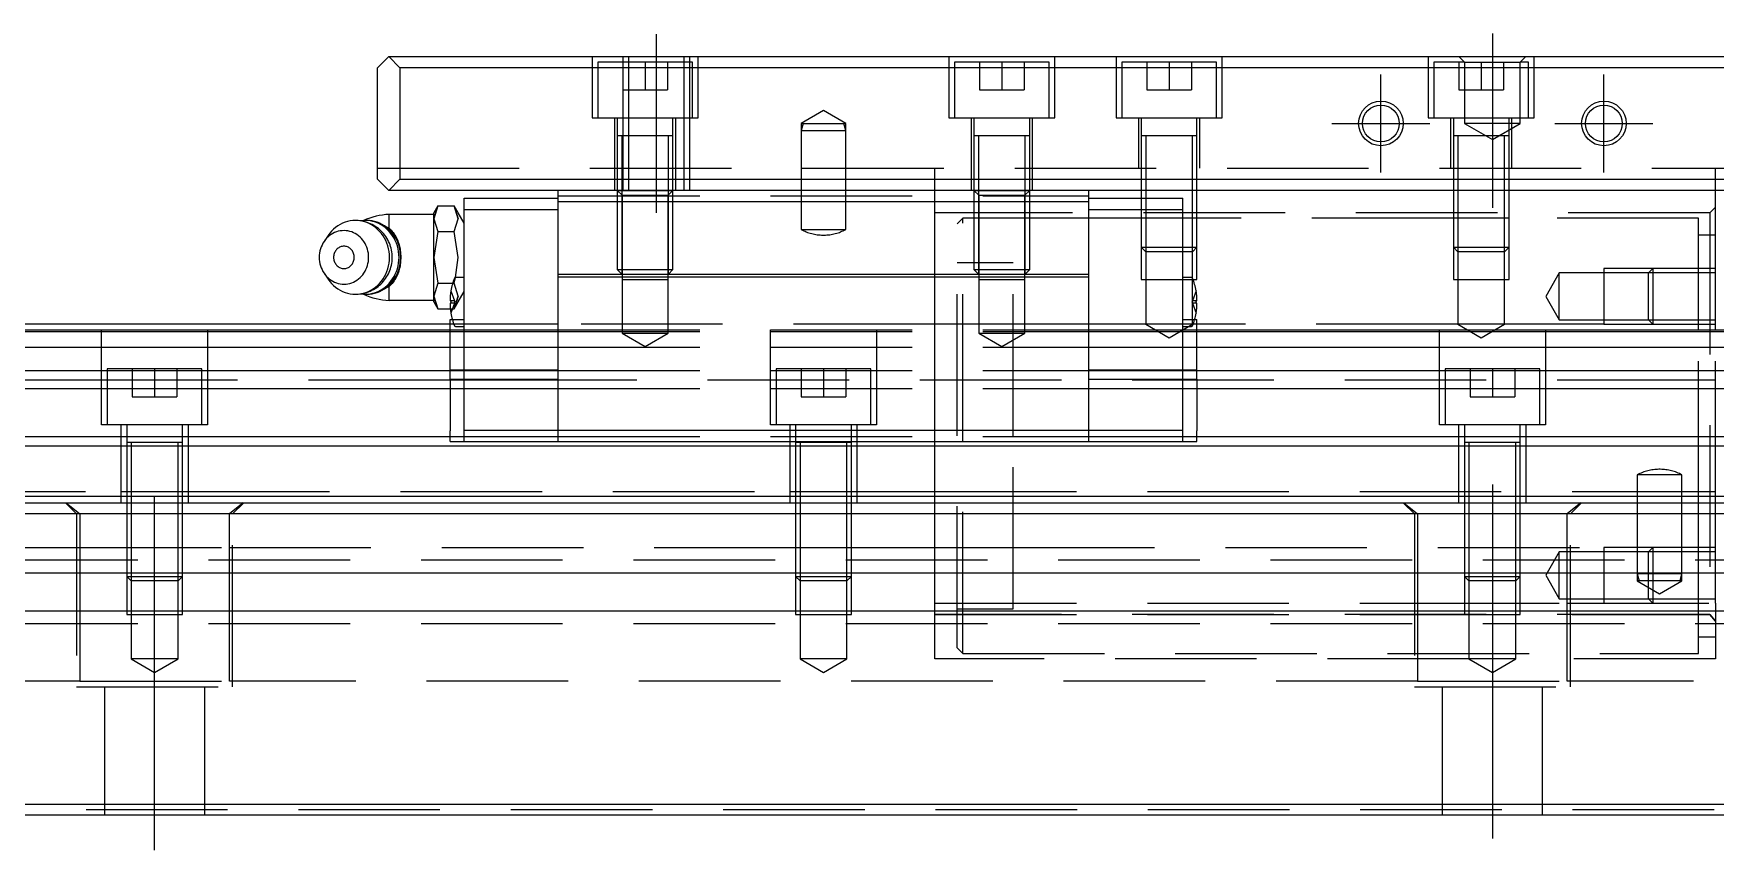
# Model space of a CAD drawing. Extents: x -13 to 861, y -286 to 120.
# Drawn here: x 129.1 to 280, y -247.3 to -174.1 of the extents above; entities that cross this region are included whole.
import ezdxf

# ---------------------------------------------------------------- set-up
doc = ezdxf.new("R2010")
doc.units = 0
doc.linetypes.add('CENTER', pattern=[50.8, 31.75, -6.35, 6.35, -6.35])
doc.linetypes.add('DASHED', pattern=[19.05, 12.7, -6.35])
doc.layers.get('0').update_dxf_attribs({"linetype": 'CONTINUOUS'})
doc.layers.add('CENTER', color=1, linetype='CENTER')

msp = doc.modelspace()

# ---------------------------------------------------------------- linework, layer by layer
at = {"color": 7, "linetype": 'CONTINUOUS'}
for p, q in [((161, -176.15), (160, -177.15)), ((162, -177.15), (161, -176.15)), ((161, -176.15), (359, -176.15)), ((160, -187.15), (160, -177.15)), ((162, -177.15), (162, -187.15)), ((358, -177.15), (162, -177.15)), ((186.5, -183.25), (181.5, -183.25)), ((261.5, -183.25), (256.5, -183.25)), ((160, -187.15), (161, -188.15)), ((161, -188.15), (162, -187.15)), ((359, -188.15), (161, -188.15)), ((162, -187.15), (358, -187.15)), ((176.2, -189.15), (176.2, -188.15)), ((223.8, -189.15), (223.8, -188.15)), ((280, -200.65), (280, -188.15)), ((165.4, -189.53), (165.04, -190.15)), ((165.4, -189.53), (165.04, -190.69)), ((165.4, -189.53), (165.4, -189.53)), ((165.4, -189.53), (166.87, -189.53)), ((167.22, -190.15), (166.87, -189.53)), ((167.22, -190.69), (166.87, -189.53)), ((167.77, -189.85), (167.77, -188.85)), ((167.77, -188.85), (176.2, -188.85)), ((167.77, -209.65), (167.77, -189.85)), ((167.77, -189.85), (176.2, -189.85)), ((176.2, -195.65), (176.2, -189.15)), ((176.2, -189.15), (223.8, -189.15)), ((223.8, -188.85), (232.23, -188.85)), ((223.8, -195.65), (223.8, -189.15)), ((223.8, -189.85), (232.23, -189.85)), ((232.23, -189.85), (232.23, -188.85)), ((232.23, -209.65), (232.23, -189.85)), ((156.24, -191.47), (156.05, -191.63)), ((156.44, -191.33), (156.24, -191.47)), ((156.64, -191.21), (156.44, -191.33)), ((156.86, -191.1), (156.64, -191.21)), ((157.08, -191.01), (156.86, -191.1)), ((157.31, -190.94), (157.08, -191.01)), ((157.55, -190.89), (157.31, -190.94)), ((157.78, -190.86), (157.55, -190.89)), ((158.02, -190.85), (157.78, -190.86)), ((158.26, -190.86), (158.02, -190.85)), ((158.26, -190.86), (158.19, -190.86)), ((158.5, -190.89), (158.26, -190.86)), ((158.42, -190.88), (158.26, -190.86)), ((158.58, -190.9), (158.42, -190.88)), ((158.88, -190.85), (158.47, -190.88)), ((158.73, -190.94), (158.5, -190.89)), ((158.74, -190.93), (158.58, -190.9)), ((158.96, -191.01), (158.73, -190.94)), ((158.9, -190.97), (158.74, -190.93)), ((159.12, -190.86), (158.88, -190.85)), ((159.03, -190.85), (158.88, -190.85)), ((159.06, -191.02), (158.9, -190.97)), ((159.19, -191.1), (158.96, -191.01)), ((159.27, -190.86), (159.03, -190.85)), ((159.22, -191.08), (159.06, -191.02)), ((159.36, -190.89), (159.12, -190.86)), ((159.4, -191.21), (159.19, -191.1)), ((159.37, -191.14), (159.22, -191.08)), ((159.51, -190.89), (159.27, -190.86)), ((159.59, -190.94), (159.36, -190.89)), ((159.52, -191.21), (159.37, -191.14)), ((159.61, -191.34), (159.4, -191.21)), ((159.74, -190.94), (159.51, -190.89)), ((159.66, -191.29), (159.52, -191.21)), ((159.82, -191.01), (159.59, -190.94)), ((159.81, -191.48), (159.61, -191.34)), ((159.8, -191.38), (159.66, -191.29)), ((159.97, -191.01), (159.74, -190.94)), ((159.94, -191.47), (159.8, -191.38)), ((160, -191.64), (159.81, -191.48)), ((160.04, -191.1), (159.82, -191.01)), ((160.07, -191.57), (159.94, -191.47)), ((160.2, -191.1), (159.97, -191.01)), ((160.26, -191.21), (160.04, -191.1)), ((160.2, -191.67), (160.07, -191.57)), ((160.42, -191.21), (160.2, -191.1)), ((160.47, -191.34), (160.26, -191.21)), ((160.28, -191.14), (161.04, -191.54)), ((160.62, -191.34), (160.42, -191.21)), ((160.67, -191.48), (160.47, -191.34)), ((160.82, -191.48), (160.62, -191.34)), ((160.86, -191.64), (160.67, -191.48)), ((161.01, -191.64), (160.82, -191.48)), ((165.04, -190.3), (161.04, -190.3)), ((161.04, -191.54), (161.04, -190.3)), ((161.04, -191.54), (161.14, -191.63)), ((165.04, -190.69), (165.04, -190.15)), ((165.04, -194.15), (165.04, -190.69)), ((165.04, -190.69), (165.4, -191.84)), ((166.87, -191.84), (167.22, -190.69)), ((167.77, -191.1), (167.22, -190.15)), ((155.02, -193.05), (154.94, -193.22)), ((155.1, -192.88), (155.02, -193.05)), ((155.2, -192.73), (155.1, -192.88)), ((155.56, -192.19), (155.2, -192.73)), ((155.31, -192.58), (155.2, -192.73)), ((155.43, -192.44), (155.31, -192.58)), ((155.56, -192.32), (155.43, -192.44)), ((155.71, -191.99), (155.56, -192.19)), ((155.69, -192.2), (155.56, -192.32)), ((155.84, -192.1), (155.69, -192.2)), ((155.88, -191.8), (155.71, -191.99)), ((155.99, -192.01), (155.84, -192.1)), ((156.05, -191.63), (155.88, -191.8)), ((156.15, -191.93), (155.99, -192.01)), ((156.31, -191.86), (156.15, -191.93)), ((156.48, -191.81), (156.31, -191.86)), ((156.65, -191.78), (156.48, -191.81)), ((156.82, -191.76), (156.65, -191.78)), ((157, -191.75), (156.82, -191.76)), ((157.17, -191.76), (157, -191.75)), ((157.34, -191.78), (157.17, -191.76)), ((157.51, -191.82), (157.34, -191.78)), ((157.68, -191.87), (157.51, -191.82)), ((157.84, -191.94), (157.68, -191.87)), ((158, -192.02), (157.84, -191.94)), ((158.15, -192.11), (158, -192.02)), ((158.29, -192.21), (158.15, -192.11)), ((158.43, -192.33), (158.29, -192.21)), ((158.56, -192.46), (158.43, -192.33)), ((158.67, -192.6), (158.56, -192.46)), ((158.78, -192.74), (158.67, -192.6)), ((158.88, -192.9), (158.78, -192.74)), ((158.96, -193.06), (158.88, -192.9)), ((159.03, -193.24), (158.96, -193.06)), ((160.17, -191.82), (160, -191.64)), ((160.34, -192.01), (160.17, -191.82)), ((160.32, -191.79), (160.2, -191.67)), ((160.44, -191.91), (160.32, -191.79)), ((160.49, -192.21), (160.34, -192.01)), ((160.55, -192.03), (160.44, -191.91)), ((160.62, -192.43), (160.49, -192.21)), ((160.65, -192.16), (160.55, -192.03)), ((160.74, -192.65), (160.62, -192.43)), ((160.75, -192.29), (160.65, -192.16)), ((160.84, -192.89), (160.74, -192.65)), ((160.84, -192.43), (160.75, -192.29)), ((160.92, -192.58), (160.84, -192.43)), ((160.92, -193.13), (160.84, -192.89)), ((161.03, -191.82), (160.86, -191.64)), ((160.99, -192.72), (160.92, -192.58)), ((161.06, -192.87), (160.99, -192.72)), ((161.19, -191.82), (161.01, -191.64)), ((161.2, -192.01), (161.03, -191.82)), ((161.12, -193.03), (161.06, -192.87)), ((161.17, -193.18), (161.12, -193.03)), ((161.14, -191.63), (161.23, -191.72)), ((161.35, -192.01), (161.19, -191.82)), ((161.34, -192.21), (161.2, -192.01)), ((161.23, -191.72), (161.32, -191.82)), ((161.32, -191.82), (161.41, -191.93)), ((161.48, -192.43), (161.34, -192.21)), ((161.5, -192.21), (161.35, -192.01)), ((161.41, -191.93), (161.49, -192.04)), ((161.59, -192.65), (161.48, -192.43)), ((161.49, -192.04), (161.56, -192.16)), ((161.63, -192.43), (161.5, -192.21)), ((161.56, -192.16), (161.63, -192.28)), ((161.69, -192.89), (161.59, -192.65)), ((161.63, -192.28), (161.7, -192.4)), ((161.75, -192.65), (161.63, -192.43)), ((161.78, -193.13), (161.69, -192.89)), ((161.7, -192.4), (161.76, -192.53)), ((161.85, -192.89), (161.75, -192.65)), ((161.76, -192.53), (161.82, -192.67)), ((161.82, -192.67), (161.86, -192.78)), ((161.93, -193.13), (161.85, -192.89)), ((161.86, -192.78), (161.9, -192.9)), ((161.9, -192.9), (161.93, -193.02)), ((161.93, -193.02), (161.96, -193.14)), ((165.4, -191.84), (165.04, -194.15)), ((165.4, -191.84), (166.87, -191.84)), ((167.22, -194.15), (166.87, -191.84)), ((154.8, -193.77), (154.77, -193.96)), ((154.77, -193.96), (154.77, -194.15)), ((154.77, -194.15), (154.77, -194.34)), ((154.77, -194.34), (154.8, -194.53)), ((154.83, -193.58), (154.8, -193.77)), ((154.8, -194.53), (154.83, -194.72)), ((154.88, -193.4), (154.83, -193.58)), ((154.94, -193.22), (154.88, -193.4)), ((156.08, -193.98), (156.06, -194.06)), ((156.06, -194.06), (156.06, -194.15)), ((156.06, -194.15), (156.06, -194.24)), ((156.06, -194.24), (156.08, -194.32)), ((156.09, -193.89), (156.08, -193.98)), ((156.08, -194.32), (156.09, -194.41)), ((156.12, -193.81), (156.09, -193.89)), ((156.09, -194.41), (156.12, -194.49)), ((156.15, -193.73), (156.12, -193.81)), ((156.12, -194.49), (156.15, -194.57)), ((156.19, -193.65), (156.15, -193.73)), ((156.15, -194.57), (156.19, -194.65)), ((156.23, -193.58), (156.19, -193.65)), ((156.28, -193.51), (156.23, -193.58)), ((156.33, -193.44), (156.28, -193.51)), ((156.39, -193.38), (156.33, -193.44)), ((156.46, -193.33), (156.39, -193.38)), ((156.52, -193.29), (156.46, -193.33)), ((156.59, -193.24), (156.52, -193.29)), ((156.67, -193.21), (156.59, -193.24)), ((156.75, -193.19), (156.67, -193.21)), ((156.82, -193.17), (156.75, -193.19)), ((156.9, -193.15), (156.82, -193.17)), ((156.99, -193.15), (156.9, -193.15)), ((157.07, -193.15), (156.99, -193.15)), ((157.15, -193.17), (157.07, -193.15)), ((157.22, -193.19), (157.15, -193.17)), ((157.3, -193.21), (157.22, -193.19)), ((157.38, -193.24), (157.3, -193.21)), ((157.45, -193.29), (157.38, -193.24)), ((157.52, -193.33), (157.45, -193.29)), ((157.58, -193.38), (157.52, -193.33)), ((157.64, -193.44), (157.58, -193.38)), ((157.69, -193.51), (157.64, -193.44)), ((157.74, -193.58), (157.69, -193.51)), ((157.79, -193.65), (157.74, -193.58)), ((157.82, -193.73), (157.79, -193.65)), ((157.79, -194.65), (157.82, -194.57)), ((157.85, -193.81), (157.82, -193.73)), ((157.82, -194.57), (157.85, -194.49)), ((157.88, -193.89), (157.85, -193.81)), ((157.85, -194.49), (157.88, -194.41)), ((157.9, -193.98), (157.88, -193.89)), ((157.88, -194.41), (157.9, -194.32)), ((157.91, -194.06), (157.9, -193.98)), ((157.9, -194.32), (157.91, -194.24)), ((157.91, -194.15), (157.91, -194.06)), ((157.91, -194.24), (157.91, -194.15)), ((159.09, -193.41), (159.03, -193.24)), ((159.14, -193.59), (159.09, -193.41)), ((159.18, -193.78), (159.14, -193.59)), ((159.14, -194.71), (159.18, -194.53)), ((159.2, -193.96), (159.18, -193.78)), ((159.18, -194.53), (159.2, -194.34)), ((159.2, -194.15), (159.2, -193.96)), ((159.2, -194.34), (159.2, -194.15)), ((160.98, -193.38), (160.92, -193.13)), ((161.03, -193.63), (160.98, -193.38)), ((161.06, -193.89), (161.03, -193.63)), ((161.03, -194.67), (161.06, -194.41)), ((161.07, -194.15), (161.06, -193.89)), ((161.06, -194.41), (161.07, -194.15)), ((161.22, -193.34), (161.17, -193.18)), ((161.25, -193.5), (161.22, -193.34)), ((161.28, -193.66), (161.25, -193.5)), ((161.27, -194.7), (161.3, -194.53)), ((161.3, -193.83), (161.28, -193.66)), ((161.31, -193.99), (161.3, -193.83)), ((161.3, -194.53), (161.31, -194.37)), ((161.32, -194.15), (161.31, -193.99)), ((161.31, -194.37), (161.32, -194.21)), ((161.32, -194.21), (161.32, -194.15)), ((161.84, -193.38), (161.78, -193.13)), ((161.89, -193.63), (161.84, -193.38)), ((161.92, -193.89), (161.89, -193.63)), ((161.89, -194.67), (161.92, -194.41)), ((161.93, -194.15), (161.92, -193.89)), ((161.92, -194.41), (161.93, -194.15)), ((162, -193.38), (161.93, -193.13)), ((161.96, -193.14), (161.99, -193.27)), ((161.99, -193.27), (162.02, -193.39)), ((162.04, -193.63), (162, -193.38)), ((162.02, -193.39), (162.04, -193.54)), ((162.04, -193.54), (162.06, -193.69)), ((162.07, -193.89), (162.04, -193.63)), ((162.04, -194.67), (162.07, -194.41)), ((162.06, -194.53), (162.05, -194.66)), ((162.06, -193.69), (162.07, -193.84)), ((162.07, -194.41), (162.06, -194.53)), ((162.07, -193.84), (162.08, -194)), ((162.08, -194.15), (162.07, -193.89)), ((162.07, -194.41), (162.08, -194.15)), ((162.08, -194.28), (162.07, -194.41)), ((162.08, -194), (162.08, -194.15)), ((162.08, -194.15), (162.08, -194.28)), ((162.08, -194.15), (162.08, -194.15)), ((165.04, -197.62), (165.04, -194.15)), ((165.04, -194.15), (165.4, -196.46)), ((167, -195.95), (167.22, -194.15)), ((154.83, -194.72), (154.88, -194.9)), ((154.88, -194.9), (154.94, -195.08)), ((154.94, -195.08), (155.02, -195.25)), ((155.02, -195.25), (155.1, -195.42)), ((155.1, -195.42), (155.2, -195.58)), ((155.2, -195.58), (155.31, -195.72)), ((155.2, -195.58), (155.56, -196.11)), ((155.31, -195.72), (155.43, -195.86)), ((155.43, -195.86), (155.56, -195.99)), ((155.56, -195.99), (155.69, -196.1)), ((155.69, -196.1), (155.84, -196.2)), ((156.19, -194.65), (156.23, -194.72)), ((156.23, -194.72), (156.28, -194.79)), ((156.28, -194.79), (156.33, -194.86)), ((156.33, -194.86), (156.39, -194.92)), ((156.39, -194.92), (156.46, -194.97)), ((156.46, -194.97), (156.52, -195.02)), ((156.52, -195.02), (156.59, -195.06)), ((156.59, -195.06), (156.67, -195.09)), ((156.67, -195.09), (156.75, -195.12)), ((156.75, -195.12), (156.82, -195.14)), ((156.82, -195.14), (156.9, -195.15)), ((156.9, -195.15), (156.99, -195.15)), ((156.99, -195.15), (157.07, -195.15)), ((157.07, -195.15), (157.15, -195.14)), ((157.15, -195.14), (157.22, -195.12)), ((157.22, -195.12), (157.3, -195.09)), ((157.3, -195.09), (157.38, -195.06)), ((157.38, -195.06), (157.45, -195.02)), ((157.45, -195.02), (157.52, -194.97)), ((157.52, -194.97), (157.58, -194.92)), ((157.58, -194.92), (157.64, -194.86)), ((157.64, -194.86), (157.69, -194.79)), ((157.69, -194.79), (157.74, -194.72)), ((157.74, -194.72), (157.79, -194.65)), ((158.15, -196.19), (158.29, -196.09)), ((158.29, -196.09), (158.43, -195.97)), ((158.43, -195.97), (158.56, -195.84)), ((158.56, -195.84), (158.67, -195.71)), ((158.67, -195.71), (158.78, -195.56)), ((158.78, -195.56), (158.88, -195.4)), ((158.88, -195.4), (158.96, -195.24)), ((158.96, -195.24), (159.03, -195.07)), ((159.03, -195.07), (159.09, -194.89)), ((159.09, -194.89), (159.14, -194.71)), ((160.34, -196.29), (160.49, -196.09)), ((160.49, -196.09), (160.62, -195.88)), ((160.62, -195.88), (160.74, -195.65)), ((160.62, -196.18), (160.72, -196.04)), ((160.72, -196.04), (160.81, -195.91)), ((160.74, -195.65), (160.84, -195.41)), ((160.81, -195.91), (160.89, -195.77)), ((160.84, -195.41), (160.92, -195.17)), ((160.89, -195.77), (160.97, -195.63)), ((160.92, -195.17), (160.98, -194.92)), ((160.97, -195.63), (161.04, -195.48)), ((160.98, -194.92), (161.03, -194.67)), ((161.04, -195.48), (161.1, -195.33)), ((161.1, -195.33), (161.16, -195.17)), ((161.16, -195.17), (161.2, -195.02)), ((161.2, -195.02), (161.24, -194.86)), ((161.2, -196.29), (161.34, -196.09)), ((161.24, -194.86), (161.27, -194.7)), ((161.34, -196.09), (161.48, -195.88)), ((161.35, -196.29), (161.5, -196.09)), ((161.48, -195.88), (161.59, -195.65)), ((161.5, -196.09), (161.63, -195.88)), ((161.63, -196.03), (161.56, -196.15)), ((161.59, -195.65), (161.69, -195.41)), ((161.63, -195.88), (161.75, -195.65)), ((161.7, -195.9), (161.63, -196.03)), ((161.69, -195.41), (161.78, -195.17)), ((161.76, -195.77), (161.7, -195.9)), ((161.75, -195.65), (161.85, -195.41)), ((161.82, -195.63), (161.76, -195.77)), ((161.78, -195.17), (161.84, -194.92)), ((161.87, -195.5), (161.82, -195.63)), ((161.84, -194.92), (161.89, -194.67)), ((161.85, -195.41), (161.93, -195.17)), ((161.91, -195.35), (161.87, -195.5)), ((161.95, -195.21), (161.91, -195.35)), ((161.93, -195.17), (162, -194.92)), ((161.99, -195.06), (161.95, -195.21)), ((162.02, -194.91), (161.99, -195.06)), ((162, -194.92), (162.04, -194.67)), ((162.04, -194.79), (162.02, -194.91)), ((162.05, -194.66), (162.04, -194.79)), ((167.77, -195.95), (166.99, -195.95)), ((176.2, -195.9), (176.2, -195.65)), ((176.2, -195.65), (223.8, -195.65)), ((176.2, -209.65), (176.2, -195.9)), ((176.2, -195.9), (223.8, -195.9)), ((223.8, -195.9), (223.8, -195.65)), ((223.8, -209.65), (223.8, -195.9)), ((233.01, -195.95), (232.23, -195.95)), ((155.56, -196.11), (155.71, -196.31)), ((155.71, -196.31), (155.88, -196.5)), ((155.84, -196.2), (155.99, -196.3)), ((155.88, -196.5), (156.05, -196.67)), ((155.99, -196.3), (156.15, -196.37)), ((156.05, -196.67), (156.24, -196.83)), ((156.15, -196.37), (156.31, -196.44)), ((156.24, -196.83), (156.44, -196.97)), ((156.31, -196.44), (156.48, -196.49)), ((156.44, -196.97), (156.64, -197.1)), ((156.48, -196.49), (156.65, -196.52)), ((156.64, -197.1), (156.86, -197.2)), ((156.65, -196.52), (156.82, -196.54)), ((156.82, -196.54), (157, -196.55)), ((156.86, -197.2), (157.08, -197.29)), ((157, -196.55), (157.17, -196.54)), ((157.08, -197.29), (157.31, -197.36)), ((157.17, -196.54), (157.34, -196.52)), ((157.31, -197.36), (157.55, -197.41)), ((157.34, -196.52), (157.51, -196.48)), ((157.51, -196.48), (157.68, -196.43)), ((157.55, -197.41), (157.78, -197.44)), ((157.68, -196.43), (157.84, -196.37)), ((157.78, -197.44), (158.02, -197.45)), ((157.84, -196.37), (158, -196.29)), ((158, -196.29), (158.15, -196.19)), ((158.02, -197.45), (158.26, -197.44)), ((158.19, -197.45), (158.25, -197.44)), ((158.25, -197.44), (158.41, -197.43)), ((158.26, -197.44), (158.5, -197.41)), ((158.41, -197.43), (158.57, -197.4)), ((158.47, -197.42), (158.88, -197.45)), ((158.5, -197.41), (158.73, -197.36)), ((158.57, -197.4), (158.73, -197.37)), ((158.73, -197.36), (158.96, -197.29)), ((158.73, -197.37), (158.89, -197.33)), ((158.88, -197.45), (159.12, -197.44)), ((158.88, -197.45), (159.03, -197.45)), ((158.89, -197.33), (159.05, -197.29)), ((158.96, -197.29), (159.19, -197.2)), ((159.03, -197.45), (159.27, -197.44)), ((159.05, -197.29), (159.2, -197.23)), ((159.12, -197.44), (159.36, -197.41)), ((159.19, -197.2), (159.4, -197.09)), ((159.2, -197.23), (159.35, -197.17)), ((159.27, -197.44), (159.51, -197.41)), ((159.35, -197.17), (159.5, -197.1)), ((159.36, -197.41), (159.59, -197.36)), ((159.4, -197.09), (159.61, -196.96)), ((159.5, -197.1), (159.64, -197.02)), ((159.51, -197.41), (159.74, -197.36)), ((159.59, -197.36), (159.82, -197.29)), ((159.61, -196.96), (159.81, -196.82)), ((159.64, -197.02), (159.78, -196.94)), ((159.74, -197.36), (159.97, -197.29)), ((159.78, -196.94), (159.92, -196.85)), ((159.81, -196.82), (160, -196.66)), ((159.82, -197.29), (160.04, -197.2)), ((159.92, -196.85), (160.05, -196.75)), ((159.97, -197.29), (160.2, -197.2)), ((160, -196.66), (160.17, -196.48)), ((160.04, -197.2), (160.26, -197.09)), ((160.05, -196.75), (160.18, -196.65)), ((160.17, -196.48), (160.34, -196.29)), ((160.18, -196.65), (160.3, -196.54)), ((160.2, -197.2), (160.42, -197.09)), ((160.26, -197.09), (160.47, -196.96)), ((161.04, -196.76), (160.28, -197.16)), ((160.3, -196.54), (160.41, -196.42)), ((160.41, -196.42), (160.52, -196.3)), ((160.42, -197.09), (160.62, -196.96)), ((160.47, -196.96), (160.67, -196.82)), ((160.52, -196.3), (160.62, -196.18)), ((160.62, -196.96), (160.82, -196.82)), ((160.67, -196.82), (160.86, -196.66)), ((160.82, -196.82), (161.01, -196.66)), ((160.86, -196.66), (161.03, -196.48)), ((161.01, -196.66), (161.19, -196.48)), ((161.03, -196.48), (161.2, -196.29)), ((161.14, -196.67), (161.04, -196.76)), ((161.04, -198), (161.04, -196.76)), ((161.23, -196.58), (161.14, -196.67)), ((161.19, -196.48), (161.35, -196.29)), ((161.32, -196.48), (161.23, -196.58)), ((161.41, -196.37), (161.32, -196.48)), ((161.49, -196.26), (161.41, -196.37)), ((161.56, -196.15), (161.49, -196.26)), ((165.4, -196.46), (165.04, -197.62)), ((165.4, -196.46), (166.74, -196.46)), ((161.04, -198), (165.04, -198)), ((165.04, -198.15), (165.04, -197.62)), ((165.04, -197.62), (165.4, -198.77)), ((165.04, -198.15), (165.4, -198.77)), ((165.4, -198.77), (165.4, -198.77)), ((165.4, -198.77), (166.53, -198.77)), ((166.5, -198.05), (166.58, -198.05)), ((166.58, -198.25), (166.5, -198.25)), ((166.58, -198.05), (166.58, -198.25)), ((233.42, -198.25), (233.42, -198.05)), ((233.42, -198.05), (233.5, -198.05)), ((233.5, -198.25), (233.42, -198.25)), ((166.5, -200.15), (28, -200.15)), ((166.5, -199.72), (166.71, -199.72)), ((166.5, -202.32), (166.5, -199.72)), ((166.99, -200.35), (167.77, -200.35)), ((232.23, -200.35), (233.01, -200.35)), ((233.29, -199.72), (233.5, -199.72)), ((233.5, -202.32), (233.5, -199.72)), ((0, -200.65), (166.5, -200.65)), ((0, -200.81), (166.5, -200.81)), ((233.5, -200.65), (286.5, -200.65)), ((233.5, -200.81), (286.5, -200.81)), ((0, -202.21), (166.5, -202.21)), ((166.5, -204.23), (166.5, -202.32)), ((233.5, -202.21), (286.5, -202.21)), ((233.5, -204.23), (233.5, -202.32)), ((0, -204.29), (166.5, -204.29)), ((166.5, -205.08), (166.5, -204.23)), ((166.5, -204.23), (167.77, -204.23)), ((166.5, -205.08), (166.5, -209.69)), ((166.5, -205.08), (167.77, -205.08)), ((232.23, -204.23), (233.5, -204.23)), ((232.23, -205.08), (233.5, -205.08)), ((233.5, -205.08), (233.5, -204.23)), ((233.5, -204.29), (286.5, -204.29)), ((233.5, -205.08), (233.5, -209.69)), ((0, -205.91), (166.5, -205.91)), ((233.5, -205.91), (286.5, -205.91)), ((167.77, -210.65), (167.77, -209.65)), ((167.77, -209.65), (176.2, -209.65)), ((176.2, -210.65), (176.2, -209.65)), ((176.2, -209.65), (223.8, -209.65)), ((223.8, -209.65), (232.23, -209.65)), ((223.8, -210.65), (223.8, -209.65)), ((232.23, -210.65), (232.23, -209.65)), ((0, -210.2), (166.5, -210.2)), ((0, -211.05), (520, -211.05)), ((166.5, -210.65), (166.5, -209.69)), ((166.5, -210.65), (167.77, -210.65)), ((167.77, -210.65), (176.2, -210.65)), ((176.2, -210.65), (223.8, -210.65)), ((223.8, -210.65), (232.23, -210.65)), ((232.23, -210.65), (233.5, -210.65)), ((233.5, -210.65), (233.5, -209.69)), ((233.5, -210.2), (286.5, -210.2)), ((0, -215.55), (520, -215.55)), ((1, -216.15), (519, -216.15)), ((518, -217.15), (2, -217.15)), ((518, -222.45), (2, -222.45)), ((518, -225.85), (2, -225.85)), ((519, -244.15), (1, -244.15)), ((2, -243.15), (518, -243.15))]:
    msp.add_line(p, q, dxfattribs=at)
at = {"color": 3, "linetype": 'DASHED'}
for p, q in [((179.25, -176.15), (179.25, -181.65)), ((182, -176.15), (182, -176.65)), ((182.5, -176.15), (182.5, -188.15)), ((187.5, -188.15), (187.5, -176.15)), ((188, -176.65), (188, -176.15)), ((188.75, -181.65), (188.75, -176.15)), ((211.25, -176.15), (211.25, -181.65)), ((220.75, -181.65), (220.75, -176.15)), ((226.25, -176.15), (226.25, -181.65)), ((235.75, -181.65), (235.75, -176.15)), ((254.25, -176.15), (254.25, -181.65)), ((257, -176.15), (257.5, -176.65)), ((262.5, -176.65), (263, -176.15)), ((263.75, -181.65), (263.75, -176.15)), ((179.75, -176.65), (179.75, -181.65)), ((188.25, -176.65), (179.75, -176.65)), ((182, -176.65), (182, -179.15)), ((184, -176.65), (184, -179.15)), ((186, -176.65), (186, -179.15)), ((188, -181.65), (188, -176.65)), ((188.25, -181.65), (188.25, -176.65)), ((211.75, -176.65), (211.75, -181.65)), ((220.25, -176.65), (211.75, -176.65)), ((214, -176.65), (214, -179.15)), ((216, -176.65), (216, -179.15)), ((218, -176.65), (218, -179.15)), ((220.25, -181.65), (220.25, -176.65)), ((226.75, -176.65), (226.75, -181.65)), ((235.25, -176.65), (226.75, -176.65)), ((229, -176.65), (229, -179.15)), ((231, -176.65), (231, -179.15)), ((233, -176.65), (233, -179.15)), ((235.25, -181.65), (235.25, -176.65)), ((254.75, -176.65), (254.75, -181.65)), ((257.5, -176.65), (254.75, -176.65)), ((257, -176.65), (257, -179.15)), ((257.5, -176.65), (257.5, -182.15)), ((257.5, -176.65), (262.5, -176.65)), ((259, -176.65), (259, -179.15)), ((261, -176.65), (261, -179.15)), ((262.5, -182.15), (262.5, -176.65)), ((263.25, -176.65), (262.5, -176.65)), ((263.25, -181.65), (263.25, -176.65)), ((182, -179.15), (182, -181.65)), ((182, -179.15), (184, -179.15)), ((184, -179.15), (186, -179.15)), ((214, -179.15), (216, -179.15)), ((216, -179.15), (218, -179.15)), ((229, -179.15), (231, -179.15)), ((231, -179.15), (233, -179.15)), ((257, -179.15), (259, -179.15)), ((259, -179.15), (261, -179.15)), ((200, -181), (198, -182.15)), ((202, -182.15), (200, -181)), ((179.25, -181.65), (188.75, -181.65)), ((181.25, -181.65), (181.25, -188.15)), ((181.5, -181.65), (181.5, -183.25)), ((182, -181.65), (182, -183.25)), ((186.5, -183.25), (186.5, -181.65)), ((186.75, -188.15), (186.75, -181.65)), ((188, -188.15), (188, -181.65)), ((198, -182.15), (198, -182.78)), ((198.17, -182.15), (198, -182.78)), ((198, -182.15), (200, -182.15)), ((200, -182.15), (202, -182.15)), ((202, -182.78), (201.83, -182.15)), ((202, -182.78), (202, -182.15)), ((211.25, -181.65), (220.75, -181.65)), ((213.25, -181.65), (213.25, -188.15)), ((213.5, -181.65), (213.5, -183.25)), ((218.5, -183.25), (218.5, -181.65)), ((218.75, -188.15), (218.75, -181.65)), ((226.25, -181.65), (235.75, -181.65)), ((228.25, -181.65), (228.25, -186.15)), ((228.5, -181.65), (228.5, -183.25)), ((233.5, -183.25), (233.5, -181.65)), ((233.75, -186.15), (233.75, -181.65)), ((254.25, -181.65), (263.75, -181.65)), ((256.25, -181.65), (256.25, -186.15)), ((256.5, -181.65), (256.5, -183.25)), ((257.5, -182.15), (260, -183.59)), ((262.5, -182.15), (257.5, -182.15)), ((260, -183.59), (262.5, -182.15)), ((261.5, -183.25), (261.5, -181.65)), ((261.75, -186.15), (261.75, -181.65)), ((186.5, -183.25), (181.5, -183.25)), ((181.5, -183.25), (181.5, -183.26)), ((181.5, -183.25), (181.5, -188.15)), ((181.5, -183.25), (181.5, -183.25)), ((181.9, -183.25), (181.9, -188.15)), ((182, -183.25), (182, -188.15)), ((186.1, -188.15), (186.1, -183.25)), ((186.5, -183.26), (186.5, -183.25)), ((186.5, -183.25), (186.5, -183.25)), ((186.5, -188.15), (186.5, -183.25)), ((198, -182.78), (198, -188.15)), ((198, -182.78), (202, -182.78)), ((202, -188.15), (202, -182.78)), ((218.5, -183.25), (213.5, -183.25)), ((213.5, -183.25), (213.5, -183.26)), ((213.5, -183.25), (213.5, -188.15)), ((213.5, -183.25), (213.5, -183.25)), ((213.9, -183.25), (213.9, -188.15)), ((218.1, -188.15), (218.1, -183.25)), ((218.5, -183.26), (218.5, -183.25)), ((218.5, -183.25), (218.5, -183.25)), ((218.5, -188.15), (218.5, -183.25)), ((233.5, -183.25), (228.5, -183.25)), ((228.5, -183.25), (228.5, -186.15)), ((228.5, -183.25), (228.5, -183.25)), ((228.5, -183.25), (228.5, -183.26)), ((228.9, -183.25), (228.9, -186.15)), ((233.1, -186.15), (233.1, -183.25)), ((233.5, -183.25), (233.5, -183.25)), ((233.5, -186.15), (233.5, -183.25)), ((233.5, -183.26), (233.5, -183.25)), ((261.5, -183.25), (256.5, -183.25)), ((256.5, -183.25), (256.5, -186.15)), ((256.5, -183.25), (256.5, -183.25)), ((256.5, -183.25), (256.5, -183.26)), ((256.9, -183.25), (256.9, -186.15)), ((261.1, -186.15), (261.1, -183.25)), ((261.5, -186.15), (261.5, -183.25)), ((261.5, -183.25), (261.5, -183.25)), ((261.5, -183.26), (261.5, -183.25)), ((160, -186.15), (360, -186.15)), ((210, -188.15), (210, -186.15)), ((228.5, -186.15), (228.5, -188.15)), ((228.5, -186.15), (228.5, -188.15)), ((228.9, -186.15), (228.9, -188.15)), ((233.1, -188.15), (233.1, -186.15)), ((233.5, -188.15), (233.5, -186.15)), ((233.5, -188.15), (233.5, -186.15)), ((256.5, -186.15), (256.5, -188.15)), ((256.5, -186.15), (256.5, -188.15)), ((256.9, -186.15), (256.9, -188.15)), ((261.1, -188.15), (261.1, -186.15)), ((261.5, -188.15), (261.5, -186.15)), ((261.5, -188.15), (261.5, -186.15)), ((280, -188.15), (280, -186.15)), ((181.5, -188.15), (181.94, -188.59)), ((181.5, -188.15), (181.5, -195.25)), ((181.5, -188.15), (186.5, -188.15)), ((181.9, -188.15), (181.9, -195.65)), ((186.06, -188.59), (186.5, -188.15)), ((186.1, -195.65), (186.1, -188.15)), ((186.5, -195.25), (186.5, -188.15)), ((198, -188.15), (198, -191.65)), ((202, -191.65), (202, -188.15)), ((210, -200.65), (210, -188.15)), ((213.5, -188.15), (213.94, -188.59)), ((213.5, -188.15), (213.5, -195.25)), ((213.5, -188.15), (218.5, -188.15)), ((213.9, -188.15), (213.9, -195.65)), ((218.06, -188.59), (218.5, -188.15)), ((218.1, -195.65), (218.1, -188.15)), ((218.5, -195.25), (218.5, -188.15)), ((228.5, -188.15), (228.5, -188.85)), ((228.5, -188.15), (228.5, -188.85)), ((228.9, -188.15), (228.9, -188.85)), ((233.1, -193.65), (233.1, -188.15)), ((233.5, -193.25), (233.5, -188.15)), ((233.5, -193.25), (233.5, -188.15)), ((256.5, -188.15), (256.5, -193.25)), ((256.5, -188.15), (256.5, -193.25)), ((256.9, -188.15), (256.9, -193.65)), ((261.1, -193.65), (261.1, -188.15)), ((261.5, -193.25), (261.5, -188.15)), ((261.5, -193.25), (261.5, -188.15)), ((165.04, -190.69), (165.4, -189.53)), ((166.87, -189.53), (167.22, -190.69)), ((176.2, -188.65), (223.8, -188.65)), ((181.94, -188.59), (181.94, -196.15)), ((181.94, -188.59), (186.06, -188.59)), ((186.06, -196.15), (186.06, -188.59)), ((213.94, -188.59), (213.94, -196.15)), ((213.94, -188.59), (218.06, -188.59)), ((218.06, -196.15), (218.06, -188.59)), ((228.5, -188.85), (228.5, -193.25)), ((228.5, -188.85), (228.5, -193.25)), ((228.9, -188.85), (228.9, -193.65)), ((280, -189.65), (279.5, -190.15)), ((279.5, -190.15), (210, -190.15)), ((212.5, -190.65), (212, -191.15)), ((212, -210.15), (212, -191.15)), ((213.5, -190.65), (212.5, -190.65)), ((212.5, -210.15), (212.5, -190.65)), ((213.9, -190.65), (213.5, -190.65)), ((218.1, -190.65), (213.9, -190.65)), ((218.5, -190.65), (218.1, -190.65)), ((223.8, -190.65), (218.5, -190.65)), ((228.5, -190.65), (223.8, -190.65)), ((228.9, -190.65), (228.5, -190.65)), ((232.23, -190.65), (228.9, -190.65)), ((233.1, -190.65), (232.23, -190.65)), ((233.5, -190.65), (233.1, -190.65)), ((256.5, -190.65), (233.5, -190.65)), ((256.9, -190.65), (256.5, -190.65)), ((261.1, -190.65), (256.9, -190.65)), ((261.5, -190.65), (261.1, -190.65)), ((278.5, -190.65), (261.5, -190.65)), ((278.5, -195.15), (278.5, -190.65)), ((279.5, -190.15), (279.5, -226.15)), ((198, -191.65), (202, -191.65)), ((199.94, -192.15), (200.06, -192.15)), ((280, -192.15), (278.5, -192.15)), ((228.5, -193.25), (228.5, -196.15)), ((228.5, -193.25), (233.5, -193.25)), ((228.5, -193.25), (228.9, -193.65)), ((228.9, -193.65), (228.9, -196.15)), ((233.1, -193.65), (228.9, -193.65)), ((233.1, -193.65), (233.5, -193.25)), ((233.1, -196.15), (233.1, -193.65)), ((233.5, -196.15), (233.5, -193.25)), ((256.5, -193.25), (256.5, -196.15)), ((256.5, -193.25), (256.9, -193.65)), ((256.5, -193.25), (261.5, -193.25)), ((256.9, -193.65), (256.9, -196.15)), ((261.1, -193.65), (256.9, -193.65)), ((261.1, -193.65), (261.5, -193.25)), ((261.1, -196.15), (261.1, -193.65)), ((261.5, -196.15), (261.5, -193.25)), ((166.87, -196.46), (167, -195.95)), ((181.5, -195.25), (181.9, -195.65)), ((181.5, -195.25), (186.5, -195.25)), ((186.1, -195.65), (186.5, -195.25)), ((217, -194.65), (212, -194.65)), ((213.5, -195.25), (213.9, -195.65)), ((213.5, -195.25), (218.5, -195.25)), ((217, -210.15), (217, -194.65)), ((218.1, -195.65), (218.5, -195.25)), ((266, -195.55), (264.79, -197.65)), ((270, -195.55), (266, -195.55)), ((266, -199.75), (266, -195.55)), ((274.4, -195.15), (270, -195.15)), ((270, -195.15), (270, -200.15)), ((274, -195.55), (270, -195.55)), ((274.4, -195.15), (274, -195.55)), ((280, -195.55), (274, -195.55)), ((274, -199.75), (274, -195.55)), ((280, -195.15), (274.4, -195.15)), ((280, -195.15), (274.4, -195.15)), ((274.4, -195.15), (274.4, -200.15)), ((278.5, -195.55), (278.5, -195.15)), ((278.5, -199.75), (278.5, -195.55)), ((166.58, -197.15), (166.9, -198.05)), ((166.58, -197.15), (166.58, -197.15)), ((166.58, -197.15), (166.58, -197.15)), ((166.58, -197.15), (166.58, -197.15)), ((166.58, -197.15), (166.58, -197.15)), ((166.74, -196.46), (166.87, -196.46)), ((167.22, -197.62), (166.87, -196.46)), ((167.22, -198.15), (167.77, -197.21)), ((181.93, -196.15), (181.93, -200.95)), ((181.93, -196.15), (186.07, -196.15)), ((186.07, -200.95), (186.07, -196.15)), ((213.93, -196.15), (213.93, -200.95)), ((213.93, -196.15), (218.07, -196.15)), ((218.07, -200.95), (218.07, -196.15)), ((228.5, -196.15), (233.5, -196.15)), ((228.9, -196.15), (228.9, -200.15)), ((233.1, -200.15), (233.1, -196.15)), ((233.42, -197.15), (233.1, -198.05)), ((233.42, -197.15), (233.42, -197.15)), ((233.42, -197.15), (233.42, -197.15)), ((256.5, -196.15), (261.5, -196.15)), ((256.9, -196.15), (256.9, -200.15)), ((261.1, -200.15), (261.1, -196.15)), ((165.4, -198.77), (165.04, -197.62)), ((166.53, -198.77), (166.87, -198.77)), ((166.9, -198.05), (166.58, -198.05)), ((166.9, -198.25), (166.58, -199.15)), ((166.9, -198.25), (166.58, -198.25)), ((167.22, -197.62), (166.87, -198.77)), ((166.87, -198.77), (167.22, -197.62)), ((166.87, -198.77), (167.22, -198.15)), ((166.9, -198.05), (166.94, -198.15)), ((166.9, -198.25), (166.94, -198.15)), ((233.1, -198.05), (233.06, -198.15)), ((233.1, -198.25), (233.06, -198.15)), ((233.42, -198.05), (233.1, -198.05)), ((233.1, -198.25), (233.42, -199.15)), ((233.42, -198.25), (233.1, -198.25)), ((264.79, -197.65), (266, -199.75)), ((166.84, -200.15), (166.5, -200.15)), ((166.58, -199.15), (166.58, -199.15)), ((166.58, -199.15), (166.58, -199.15)), ((166.71, -199.72), (167.77, -199.72)), ((167.77, -200.15), (166.84, -200.15)), ((176.2, -200.15), (167.77, -200.15)), ((210, -200.15), (176.2, -200.15)), ((217, -200.15), (210, -200.15)), ((228.9, -200.15), (217, -200.15)), ((228.9, -200.15), (231, -201.36)), ((233.1, -200.15), (228.9, -200.15)), ((231, -201.36), (233.1, -200.15)), ((232.23, -199.72), (233.29, -199.72)), ((256.9, -200.15), (233.1, -200.15)), ((233.42, -199.15), (233.42, -199.15)), ((233.42, -199.15), (233.42, -199.15)), ((256.9, -200.15), (259, -201.36)), ((261.1, -200.15), (256.9, -200.15)), ((259, -201.36), (261.1, -200.15)), ((270, -200.15), (261.1, -200.15)), ((266, -199.75), (270, -199.75)), ((270, -199.75), (274, -199.75)), ((270, -200.15), (274.4, -200.15)), ((274, -199.75), (274.4, -200.15)), ((274, -199.75), (280, -199.75)), ((274.4, -200.15), (280, -200.15)), ((274.4, -200.15), (280, -200.15)), ((278.5, -200.15), (278.5, -199.75)), ((278.5, -200.65), (278.5, -200.15)), ((135.25, -209.15), (135.25, -200.65)), ((144.75, -200.65), (144.75, -209.15)), ((166.5, -200.65), (167.77, -200.65)), ((166.5, -200.81), (167.77, -200.81)), ((167.77, -200.65), (176.2, -200.65)), ((167.77, -200.81), (176.2, -200.81)), ((176.2, -200.65), (223.8, -200.65)), ((176.2, -200.81), (223.8, -200.81)), ((181.93, -200.95), (184, -202.14)), ((181.93, -200.95), (186.07, -200.95)), ((184, -202.14), (186.07, -200.95)), ((195.25, -209.15), (195.25, -200.65)), ((204.75, -200.65), (204.75, -209.15)), ((210, -210.65), (210, -200.65)), ((213.93, -200.95), (216, -202.14)), ((213.93, -200.95), (218.07, -200.95)), ((216, -202.14), (218.07, -200.95)), ((223.8, -200.65), (232.23, -200.65)), ((223.8, -200.81), (232.23, -200.81)), ((232.23, -200.65), (233.5, -200.65)), ((232.23, -200.81), (233.5, -200.81)), ((255.25, -209.15), (255.25, -200.65)), ((264.75, -200.65), (264.75, -209.15)), ((278.5, -216.15), (278.5, -200.65)), ((280, -216.15), (280, -200.65)), ((166.5, -202.21), (167.77, -202.21)), ((167.77, -202.21), (176.2, -202.21)), ((176.2, -202.21), (223.8, -202.21)), ((223.8, -202.21), (232.23, -202.21)), ((232.23, -202.21), (233.5, -202.21)), ((135.25, -205.15), (84.75, -205.15)), ((135.75, -205.15), (135.25, -205.15)), ((135.75, -204.15), (135.75, -209.15)), ((144.25, -204.15), (135.75, -204.15)), ((144.25, -205.15), (135.75, -205.15)), ((138, -204.15), (138, -206.65)), ((140, -204.15), (140, -206.65)), ((142, -204.15), (142, -206.65)), ((144.25, -209.15), (144.25, -204.15)), ((144.75, -205.15), (144.25, -205.15)), ((166.5, -205.15), (144.75, -205.15)), ((166.5, -204.29), (167.77, -204.29)), ((167.77, -205.15), (166.5, -205.15)), ((167.77, -204.23), (176.2, -204.23)), ((167.77, -204.29), (176.2, -204.29)), ((167.77, -205.08), (176.2, -205.08)), ((176.2, -205.15), (167.77, -205.15)), ((176.2, -204.29), (223.8, -204.29)), ((278.5, -205.15), (176.2, -205.15)), ((195.75, -204.15), (195.75, -209.15)), ((204.25, -204.15), (195.75, -204.15)), ((198, -204.15), (198, -206.65)), ((200, -204.15), (200, -206.65)), ((202, -204.15), (202, -206.65)), ((204.25, -209.15), (204.25, -204.15)), ((223.8, -204.23), (232.23, -204.23)), ((223.8, -204.29), (232.23, -204.29)), ((223.8, -205.08), (232.23, -205.08)), ((232.23, -204.29), (233.5, -204.29)), ((255.75, -204.15), (255.75, -209.15)), ((264.25, -204.15), (255.75, -204.15)), ((258, -204.15), (258, -206.65)), ((260, -204.15), (260, -206.65)), ((262, -204.15), (262, -206.65)), ((264.25, -209.15), (264.25, -204.15)), ((280, -205.15), (278.5, -205.15)), ((138, -206.65), (140, -206.65)), ((140, -206.65), (142, -206.65)), ((166.5, -205.91), (167.77, -205.91)), ((167.77, -205.91), (176.2, -205.91)), ((176.2, -205.91), (223.8, -205.91)), ((198, -206.65), (200, -206.65)), ((200, -206.65), (202, -206.65)), ((223.8, -205.91), (232.23, -205.91)), ((232.23, -205.91), (233.5, -205.91)), ((258, -206.65), (260, -206.65)), ((260, -206.65), (262, -206.65)), ((144.75, -209.15), (135.25, -209.15)), ((137, -216.15), (137, -209.15)), ((137.5, -209.15), (137.5, -210.75)), ((142.5, -210.75), (142.5, -209.15)), ((143, -209.15), (143, -216.15)), ((204.75, -209.15), (195.25, -209.15)), ((197, -210.65), (197, -209.15)), ((197.5, -209.15), (197.5, -210.65)), ((202.5, -210.65), (202.5, -209.15)), ((203, -209.15), (203, -210.65)), ((264.75, -209.15), (255.25, -209.15)), ((257, -216.15), (257, -209.15)), ((257.5, -209.15), (257.5, -210.75)), ((262.5, -210.75), (262.5, -209.15)), ((263, -209.15), (263, -216.15)), ((142.5, -210.75), (137.5, -210.75)), ((137.5, -210.75), (137.5, -216.15)), ((137.5, -210.75), (137.5, -210.75)), ((137.5, -210.75), (137.5, -210.76)), ((137.9, -210.75), (137.9, -216.15)), ((142.1, -216.15), (142.1, -210.75)), ((142.5, -210.75), (142.5, -210.75)), ((142.5, -216.15), (142.5, -210.75)), ((142.5, -210.76), (142.5, -210.75)), ((166.5, -210.2), (167.77, -210.2)), ((167.77, -210.2), (176.2, -210.2)), ((176.2, -210.2), (223.8, -210.2)), ((197, -216.15), (197, -210.65)), ((197.5, -210.65), (197.5, -210.75)), ((202.5, -210.75), (197.5, -210.75)), ((197.5, -210.75), (197.5, -216.15)), ((197.5, -210.75), (197.5, -210.75)), ((197.5, -210.75), (197.5, -210.76)), ((197.9, -210.75), (197.9, -216.15)), ((202.1, -216.15), (202.1, -210.75)), ((202.5, -210.75), (202.5, -210.65)), ((202.5, -210.75), (202.5, -210.75)), ((202.5, -216.15), (202.5, -210.75)), ((202.5, -210.76), (202.5, -210.75)), ((203, -210.65), (203, -216.15)), ((210, -216.15), (210, -210.65)), ((212, -229.15), (212, -210.15)), ((212.5, -229.65), (212.5, -210.15)), ((217, -225.65), (217, -210.15)), ((223.8, -210.2), (232.23, -210.2)), ((232.23, -210.2), (233.5, -210.2)), ((262.5, -210.75), (257.5, -210.75)), ((257.5, -210.75), (257.5, -210.76)), ((257.5, -210.75), (257.5, -216.15)), ((257.5, -210.75), (257.5, -210.75)), ((257.9, -210.75), (257.9, -216.15)), ((262.1, -216.15), (262.1, -210.75)), ((262.5, -210.76), (262.5, -210.75)), ((262.5, -210.75), (262.5, -210.75)), ((262.5, -216.15), (262.5, -210.75)), ((273, -213.65), (273, -216.15)), ((277, -213.65), (273, -213.65)), ((275.06, -213.15), (274.94, -213.15)), ((277, -216.15), (277, -213.65)), ((83, -215.15), (137, -215.15)), ((137, -215.15), (137.5, -215.15)), ((137.5, -215.15), (137.9, -215.15)), ((137.9, -215.15), (142.1, -215.15)), ((142.1, -215.15), (142.5, -215.15)), ((142.5, -215.15), (143, -215.15)), ((143, -215.15), (197, -215.15)), ((197, -215.15), (197.5, -215.15)), ((197.5, -215.15), (197.9, -215.15)), ((197.9, -215.15), (202.1, -215.15)), ((202.1, -215.15), (202.5, -215.15)), ((202.5, -215.15), (203, -215.15)), ((203, -215.15), (210, -215.15)), ((210, -215.15), (277, -215.15)), ((277, -215.15), (278.5, -215.15)), ((278.5, -215.15), (280, -215.15)), ((132, -216.15), (133, -217.15)), ((132.06, -216.15), (133.29, -217.15)), ((133, -217.15), (133, -232.65)), ((133.29, -217.15), (133.29, -222.45)), ((137.5, -216.15), (137.5, -222.45)), ((137.5, -216.15), (137.5, -222.45)), ((137.9, -216.15), (137.9, -222.45)), ((142.1, -222.45), (142.1, -216.15)), ((142.5, -222.45), (142.5, -216.15)), ((142.5, -222.45), (142.5, -216.15)), ((147.94, -216.15), (146.71, -217.15)), ((146.71, -222.45), (146.71, -217.15)), ((147, -217.15), (148, -216.15)), ((147, -232.65), (147, -217.15)), ((197.5, -216.15), (197.5, -222.45)), ((197.5, -216.15), (197.5, -222.45)), ((197.9, -216.15), (197.9, -222.45)), ((202.1, -222.45), (202.1, -216.15)), ((202.5, -222.45), (202.5, -216.15)), ((202.5, -222.45), (202.5, -216.15)), ((210, -222.45), (210, -216.15)), ((252, -216.15), (253, -217.15)), ((252.06, -216.15), (253.29, -217.15)), ((253, -217.15), (253, -232.65)), ((253.29, -217.15), (253.29, -222.45)), ((257.5, -216.15), (257.5, -222.45)), ((257.5, -216.15), (257.5, -222.45)), ((257.9, -216.15), (257.9, -222.45)), ((262.1, -222.45), (262.1, -216.15)), ((262.5, -222.45), (262.5, -216.15)), ((262.5, -222.45), (262.5, -216.15)), ((267.94, -216.15), (266.71, -217.15)), ((266.71, -222.45), (266.71, -217.15)), ((267, -217.15), (268, -216.15)), ((267, -232.65), (267, -217.15)), ((273, -216.15), (273, -222.45)), ((277, -222.45), (277, -216.15)), ((278.5, -220.15), (278.5, -216.15)), ((280, -222.45), (280, -216.15)), ((82.5, -220.15), (133.29, -220.15)), ((133.29, -220.15), (146.71, -220.15)), ((146.71, -220.15), (197.5, -220.15)), ((197.5, -220.15), (197.9, -220.15)), ((197.9, -220.15), (202.1, -220.15)), ((202.1, -220.15), (202.5, -220.15)), ((202.5, -220.15), (210, -220.15)), ((210, -220.15), (217, -220.15)), ((217, -220.15), (270, -220.15)), ((274.4, -220.15), (270, -220.15)), ((270, -220.15), (270, -225.15)), ((274.4, -220.15), (274, -220.55)), ((277, -220.15), (274.4, -220.15)), ((277, -220.15), (274.4, -220.15)), ((274.4, -220.15), (274.4, -225.15)), ((280, -220.15), (277, -220.15)), ((280, -220.15), (277, -220.15)), ((278.5, -220.55), (278.5, -220.15)), ((519.5, -221.3), (0.5, -221.3)), ((266, -220.55), (264.79, -222.65)), ((270, -220.55), (266, -220.55)), ((266, -224.75), (266, -220.55)), ((274, -220.55), (270, -220.55)), ((277, -220.55), (274, -220.55)), ((274, -224.75), (274, -220.55)), ((280, -220.55), (277, -220.55)), ((278.5, -222.45), (278.5, -220.55)), ((133.29, -222.45), (133.29, -225.85)), ((137.5, -222.45), (137.5, -222.75)), ((137.5, -222.45), (137.5, -222.75)), ((137.5, -222.75), (137.9, -223.15)), ((137.5, -222.75), (137.5, -225.85)), ((137.5, -222.75), (142.5, -222.75)), ((137.9, -222.45), (137.9, -223.15)), ((137.9, -223.15), (137.9, -226.15)), ((142.1, -223.15), (137.9, -223.15)), ((142.1, -223.15), (142.1, -222.45)), ((142.1, -223.15), (142.5, -222.75)), ((142.1, -226.15), (142.1, -223.15)), ((142.5, -222.75), (142.5, -222.45)), ((142.5, -222.75), (142.5, -222.45)), ((142.5, -225.85), (142.5, -222.75)), ((146.71, -225.85), (146.71, -222.45)), ((197.5, -222.45), (197.5, -222.75)), ((197.5, -222.45), (197.5, -222.75)), ((197.5, -222.75), (197.9, -223.15)), ((197.5, -222.75), (197.5, -225.85)), ((197.5, -222.75), (202.5, -222.75)), ((197.9, -222.45), (197.9, -223.15)), ((197.9, -223.15), (197.9, -226.15)), ((202.1, -223.15), (197.9, -223.15)), ((202.1, -223.15), (202.1, -222.45)), ((202.1, -223.15), (202.5, -222.75)), ((202.1, -226.15), (202.1, -223.15)), ((202.5, -222.75), (202.5, -222.45)), ((202.5, -222.75), (202.5, -222.45)), ((202.5, -225.85), (202.5, -222.75)), ((210, -225.15), (210, -222.45)), ((253.29, -222.45), (253.29, -225.85)), ((257.5, -222.45), (257.5, -222.75)), ((257.5, -222.45), (257.5, -222.75)), ((257.5, -222.75), (257.9, -223.15)), ((257.5, -222.75), (257.5, -225.85)), ((257.5, -222.75), (262.5, -222.75)), ((257.9, -222.45), (257.9, -223.15)), ((257.9, -223.15), (257.9, -226.15)), ((262.1, -223.15), (257.9, -223.15)), ((262.1, -223.15), (262.1, -222.45)), ((262.1, -223.15), (262.5, -222.75)), ((262.1, -226.15), (262.1, -223.15)), ((262.5, -222.75), (262.5, -222.45)), ((262.5, -222.75), (262.5, -222.45)), ((262.5, -225.85), (262.5, -222.75)), ((264.79, -222.65), (266, -224.75)), ((266.71, -225.85), (266.71, -222.45)), ((273, -222.45), (273, -222.52)), ((273, -222.52), (273, -223.15)), ((273, -222.52), (273.17, -223.15)), ((277, -222.52), (273, -222.52)), ((273, -223.15), (275, -224.31)), ((277, -223.15), (273, -223.15)), ((275, -224.31), (277, -223.15)), ((276.83, -223.15), (277, -222.52)), ((277, -222.52), (277, -222.45)), ((277, -223.15), (277, -222.52)), ((278.5, -224.75), (278.5, -222.45)), ((280, -225.15), (280, -222.45)), ((266, -224.75), (270, -224.75)), ((270, -224.75), (274, -224.75)), ((274, -224.75), (274.4, -225.15)), ((274, -224.75), (280, -224.75)), ((278.5, -225.15), (278.5, -224.75)), ((133.29, -225.85), (133.29, -232.15)), ((137.5, -225.85), (137.5, -226.15)), ((137.5, -226.15), (142.5, -226.15)), ((137.9, -226.15), (137.9, -230.15)), ((142.1, -230.15), (142.1, -226.15)), ((142.5, -226.15), (142.5, -225.85)), ((146.71, -232.15), (146.71, -225.85)), ((197.5, -225.85), (197.5, -226.15)), ((197.5, -226.15), (202.5, -226.15)), ((197.9, -226.15), (197.9, -230.15)), ((202.1, -230.15), (202.1, -226.15)), ((202.5, -226.15), (202.5, -225.85)), ((210, -225.85), (210, -225.15)), ((210, -225.15), (253.29, -225.15)), ((210, -230.15), (210, -225.85)), ((210, -226.15), (279.5, -226.15)), ((278.5, -226.15), (210, -226.15)), ((212, -225.65), (217, -225.65)), ((253.29, -225.15), (266.71, -225.15)), ((253.29, -225.85), (253.29, -232.15)), ((257.5, -225.85), (257.5, -226.15)), ((257.5, -226.15), (262.5, -226.15)), ((257.9, -226.15), (257.9, -230.15)), ((262.1, -230.15), (262.1, -226.15)), ((262.5, -226.15), (262.5, -225.85)), ((266.71, -225.15), (280, -225.15)), ((266.71, -232.15), (266.71, -225.85)), ((278.5, -225.85), (278.5, -225.15)), ((278.5, -229.65), (278.5, -225.85)), ((279.5, -226.15), (278.5, -226.15)), ((279.5, -226.15), (280, -226.77)), ((280, -226.77), (279.5, -226.15)), ((280, -225.15), (280, -225.85)), ((280, -225.85), (280, -230.15)), ((519.5, -227), (0.5, -227)), ((212, -229.15), (212.5, -229.65)), ((278.5, -228.15), (280, -228.15)), ((137.9, -230.15), (140, -231.36)), ((142.1, -230.15), (137.9, -230.15)), ((140, -231.36), (142.1, -230.15)), ((197.9, -230.15), (200, -231.36)), ((202.1, -230.15), (197.9, -230.15)), ((200, -231.36), (202.1, -230.15)), ((257.9, -230.15), (210, -230.15)), ((212.5, -229.65), (278.5, -229.65)), ((257.9, -230.15), (260, -231.36)), ((262.1, -230.15), (257.9, -230.15)), ((260, -231.36), (262.1, -230.15)), ((280, -230.15), (262.1, -230.15)), ((133.29, -232.15), (26.71, -232.15)), ((133.29, -232.15), (146.71, -232.15)), ((253.29, -232.15), (146.71, -232.15)), ((253.29, -232.15), (266.71, -232.15)), ((373.29, -232.15), (266.71, -232.15)), ((133, -232.65), (147, -232.65)), ((135.5, -232.65), (135.5, -244.15)), ((144.5, -244.15), (144.5, -232.65)), ((253, -232.65), (267, -232.65)), ((255.5, -232.65), (255.5, -244.15)), ((264.5, -244.15), (264.5, -232.65)), ((0.5, -243.65), (519.5, -243.65))]:
    msp.add_line(p, q, dxfattribs=at)
at = {"color": 3, "linetype": 'CONTINUOUS'}
for centre in [(250, -182.15), (270, -182.15)]:
    msp.add_circle(centre, 2, dxfattribs=at)
at = {"color": 7, "linetype": 'CONTINUOUS'}
for centre in [(250, -182.15), (270, -182.15)]:
    msp.add_circle(centre, 1.65, dxfattribs=at)
for centre, radius, start, end in [((161.27, -196.3), 6, 92.1786, 114.894), ((172.5, -198.15), 6, 159.1494, 170.4059), ((166.99, -196.05), 0.1, 90, 159.1494), ((233.01, -196.05), 0.1, 20.8506, 90), ((227.5, -198.15), 6, 9.5941, 20.8506), ((161.27, -192.01), 6, 245.106, 267.8214), ((172.5, -198.15), 6, 170.4203, 179.0449), ((227.5, -198.15), 6, 0.9551, 9.5797), ((172.5, -198.15), 6, 180.9551, 189.5797), ((227.5, -198.15), 6, 350.4203, 359.0449), ((172.5, -198.15), 6, 189.5941, 200.8506), ((166.99, -200.25), 0.1, 200.8506, 270), ((233.01, -200.25), 0.1, 270, 339.1494), ((227.5, -198.15), 6, 339.1494, 350.4059)]:
    msp.add_arc(centre, radius, start, end, dxfattribs=at)
at = {"color": 3, "linetype": 'DASHED'}
for centre, start, end in [((199.94, -188.15), 241.0305, 270), ((200.06, -188.15), 270, 298.9695), ((274.94, -217.15), 90, 118.9695), ((275.06, -217.15), 61.0305, 90)]:
    msp.add_arc(centre, 4, start, end, dxfattribs=at)
at = {"layer": 'CENTER', "color": 1, "linetype": 'CENTER'}
for p, q in [((185, -174.15), (185, -190.15)), ((260, -174.1), (260, -189.7)), ((250, -186.55), (250, -177.75)), ((270, -186.55), (270, -177.75)), ((245.6, -182.15), (254.4, -182.15)), ((265.6, -182.15), (274.4, -182.15)), ((140, -247.3), (140, -214.5)), ((260, -214.5), (260, -247.3))]:
    msp.add_line(p, q, dxfattribs=at)

doc.saveas('drawing.dxf')
